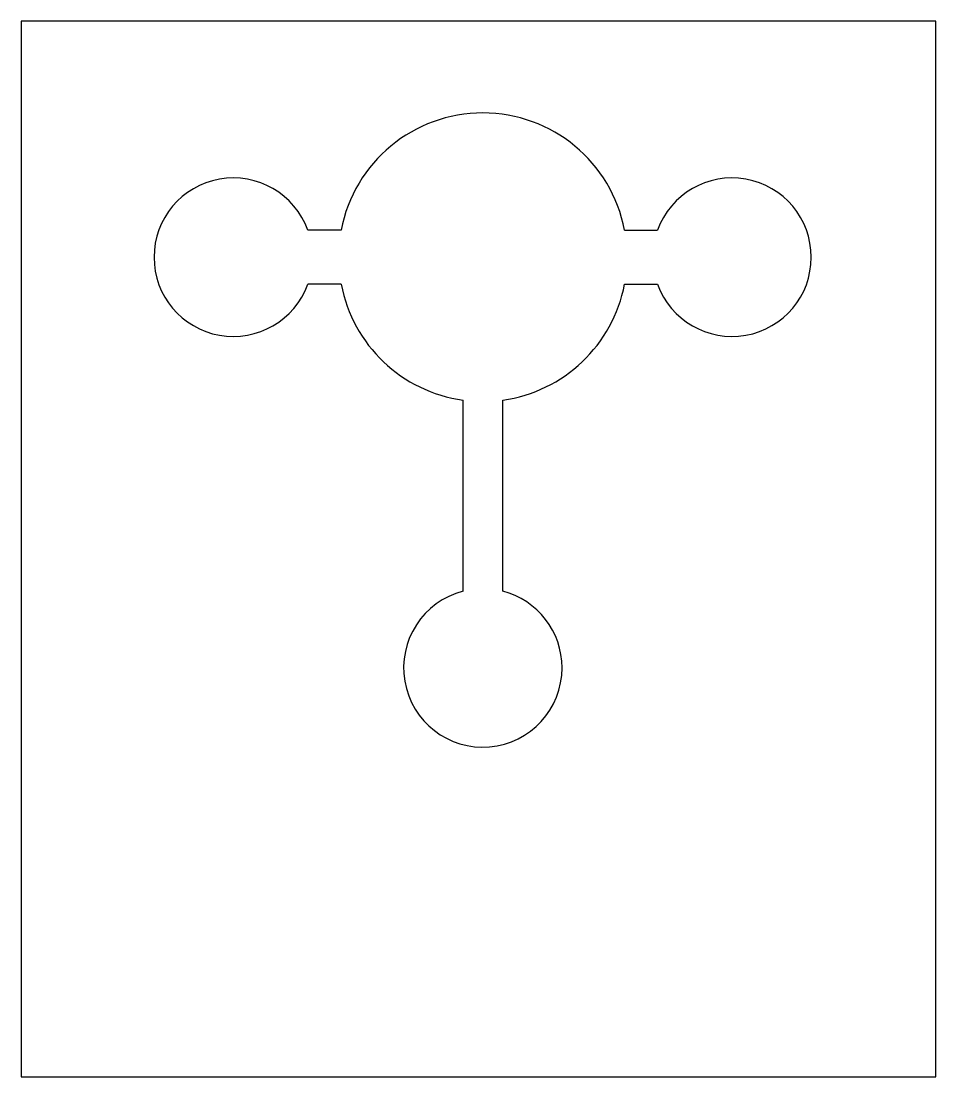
# Model space of a CAD drawing. Header units: millimetres. Extents: x 0 to 63.5, y 0 to 73.3.
import ezdxf

# ---------------------------------------------------------------- set-up
doc = ezdxf.new("R2010")
doc.units = ezdxf.units.MM
doc.layers.add('CAD', color=7, linetype='Continuous')

msp = doc.modelspace()

# ---------------------------------------------------------------- linework, layer by layer
at = {"linetype": 'Continuous'}
for p, q in [((0, 73.3), (0, 0)), ((63.5, 73.3), (0, 73.3)), ((63.5, 0), (63.5, 73.3)), ((22.215, 58.784), (19.899, 58.784)), ((41.891, 58.784), (44.178, 58.784)), ((22.215, 55.034), (19.899, 55.034)), ((41.891, 55.034), (44.178, 55.034)), ((30.678, 33.72), (30.678, 46.989)), ((33.428, 33.72), (33.428, 46.989)), ((0, 0), (63.5, 0))]:
    msp.add_line(p, q, dxfattribs=at)
for centre, start, end in [((14.728, 56.909), 19.93227, 340.06773), ((49.348, 56.909), 0, 160.06773), ((49.348, 56.909), 199.93227, 0), ((32.053, 28.394), 104.47751, 0), ((32.053, 28.394), 0, 75.52249)]:
    msp.add_arc(centre, 5.5, start, end, dxfattribs=at)
at = {"layer": 'CAD', "linetype": 'Continuous'}
for start, end in [(10.79054, 169.20946), (190.79054, 262.1087), (277.8913, 349.20946)]:
    msp.add_arc((32.053, 56.909), 10.015, start, end, dxfattribs=at)

doc.saveas('drawing.dxf')
